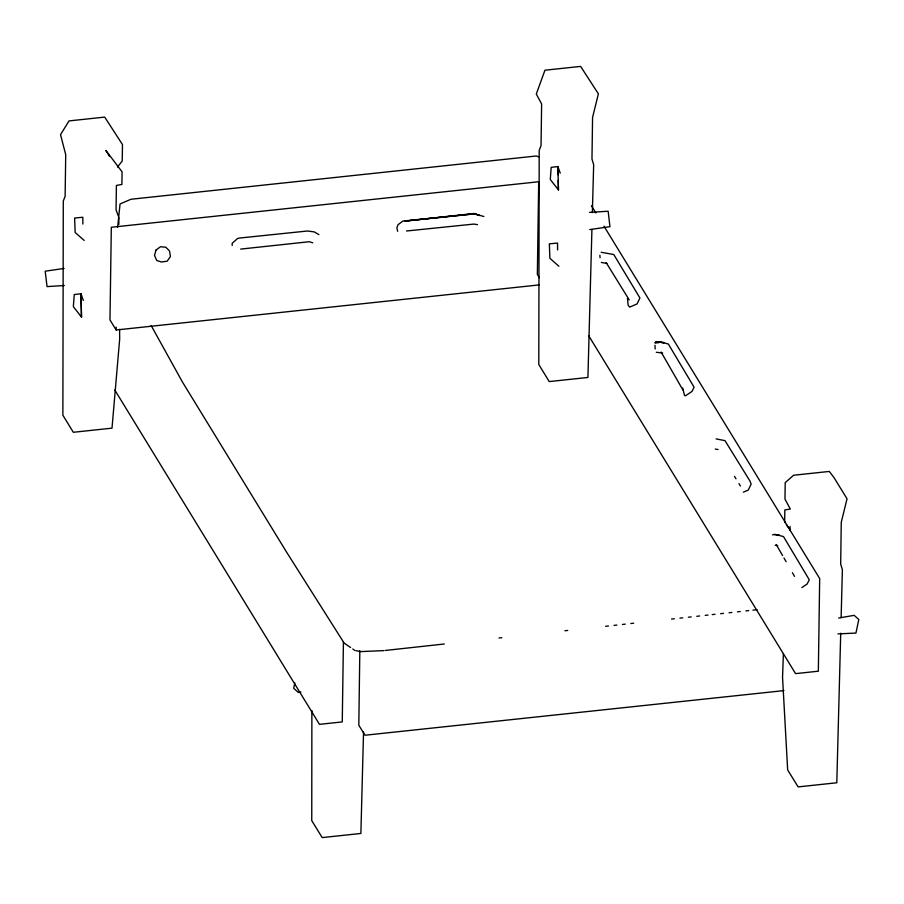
<?xml version="1.0" encoding="UTF-8"?>
<svg xmlns="http://www.w3.org/2000/svg" width="904" height="904" viewBox="0 0 904 904"><rect width="100%" height="100%" fill="white"/><g stroke="black" fill="none" stroke-linecap="round" stroke-linejoin="round"><path stroke-width="1.36" d="M311.88 710.589L311.756 820.629L322.197 837.59L360.888 833.465L363.544 731.878M539.304 284.907L116.13 329.983L116.175 327.18M343.418 641.896L342.266 721.923L319.462 724.341L114.808 390.031M359.826 650.744L358.809 725.245L364.967 735.234L783.926 690.611M784.661 522.58L784.83 509.946L790.311 509.042L784.977 499.121L785.203 482.623L793.599 475.244L829.273 471.436L833.895 477.436L847.048 498.782L841.251 522.354L840.686 564.119L842.381 569.723L841.127 617.692M790.017 530.49L790.073 526.422M232.17 245.526L232.215 243.289L237.481 238.566L239.311 238.068L307.416 231.006L314.321 231.921L318.897 234.633M840.72 633.218L836.799 782.774L798.119 786.898L787.666 769.937L782.548 677.458L783.384 653.626M591.917 229.503L587.916 377.465L549.236 381.578L538.795 364.527L539.202 150.346L541.033 145.68L541.632 103.971L536.309 94.039L544.942 70.207L580.628 66.41L598.391 93.846L592.572 117.384L591.973 159.093L593.668 164.686L592.369 212.598M117.633 227.435L120.051 203.965L130.944 199.264L536.241 155.996L538.705 156.799M294.817 682.893L293.698 688.317L298.343 692.464L300.93 692.012M117.452 167.07L122.232 161.025L122.469 144.55L104.706 117.102L69.032 120.91L60.534 134.628L65.721 154.663L65.122 196.371L63.28 201.05L62.873 415.218L73.314 432.281L112.006 428.157L119.667 339.136L119.599 329.338M801.837 587.589L807.125 584.029L809.261 579.758L783.497 536.581L775.022 534.366L772.502 534.863M743.325 492.183L748.275 490.07L751.145 484.081L749.913 480.962L724.985 440.643L716.081 438.892M838.629 618.031L854.156 615.341L858.8 619.489L855.952 633.071L837.963 633.896M64.082 268.42L45.2 271.211L47.053 286.613L64.308 285.506M589.736 229.593L609.963 226.655L608.143 211.242L589.577 212.383M405.037 221.107L474.012 213.457L479.606 215.514L474.566 213.83L402.879 221.073L398.031 224.723L396.879 227.763L397.67 231.322M385.386 650.451L444.305 643.987M499.008 637.987L501.81 637.682M564.943 630.755L567.746 630.45M605.624 626.302L608.426 625.986M614.042 625.376L616.844 625.071M622.46 624.449L625.263 624.144M630.868 623.523L633.681 623.218M671.559 619.07L674.361 618.754M679.966 618.144L682.78 617.839M688.385 617.217L691.198 616.912M696.803 616.302L699.606 615.986M705.222 615.375L708.024 615.07M712.239 614.607L715.041 614.302M720.646 613.68L723.46 613.375M729.065 612.754L731.878 612.449M737.483 611.838L740.286 611.522M745.902 610.912L748.704 610.607M752.919 610.144L757.123 609.68M240.679 249.097L309.258 241.718L312.739 242.826M406.438 220.96L411.998 220.384M414.778 220.09L474.566 213.83L483.877 216.519M406.54 230.995L473.786 224.079L477.504 224.633M383.985 650.609L360.775 651.592L356.108 650.722M658.801 342.718L654.812 342.797L659.852 341.791L668.327 344.017L694.091 387.183L691.955 391.455L685.616 395.726L684.543 395.579L682.689 387.963M661.457 342.661L664.112 342.616L655.649 341.622M776.626 535.236L779.282 535.191L774.445 534.626M656.315 352.289L662.598 353.012M775.259 545.293L777.768 545.587M601.149 252.284L613.771 254.521L639.93 297.97L637.06 303.947L629.636 307.111L628.111 305.134L627.455 298.071M601.329 262.442L606.855 263.426M715.313 449.051L718.081 449.537M350.605 647.524L344.108 643.06L286.613 552.174L182.484 382.076L151.149 325.542M352.775 649.004L354.933 650.496M84.162 240.419L75.156 232.497L74.625 218.045L82.818 217.254L82.852 224.056M558.898 266.251L549.881 258.284L549.361 243.843L557.553 243.063L557.587 249.911M558.107 174.8L557.915 166.562L558.446 189.897L550.287 179.489L551.191 167.364L557.915 166.562L560.231 173.206M81.507 317.112L80.987 293.743L81.507 317.112L73.348 306.648L74.252 294.546L80.987 293.743L83.304 300.433M786.288 524.727L790.345 530.083M606.188 262.657L629.218 299.891M734.489 476.408L735.98 478.804M738.952 483.606L740.432 486.013M591.465 205.739L595.883 212.96M603.985 226.192L819.679 578.537L818.346 671.197L795.554 673.627L588.685 335.712M539.405 277.754L537.349 274.409L538.682 181.749L111.316 227.266L109.983 319.926L116.13 329.983M109.44 156.29L105.836 150.392L122.074 171.839L121.893 184.461L116.413 185.433L116.062 209.784L118.356 216.112M776.254 544.581L782.581 555.587M783.983 558.028L786.096 561.7M792.412 572.707L794.514 576.379M661.095 352.006L682.87 389.918M599.883 255.244L600.075 257.753M654.971 345.272L655.197 348.989M558.231 180.291L558.446 189.897M118.819 217.378L118.865 224.373M156.042 250.024L154.516 255.312L156.697 260.465L161.409 261.99L167.183 261.2L170.438 256.51L169.5 250.973L165.771 247.21L160.46 246.758L156.042 250.024"/></g></svg>
